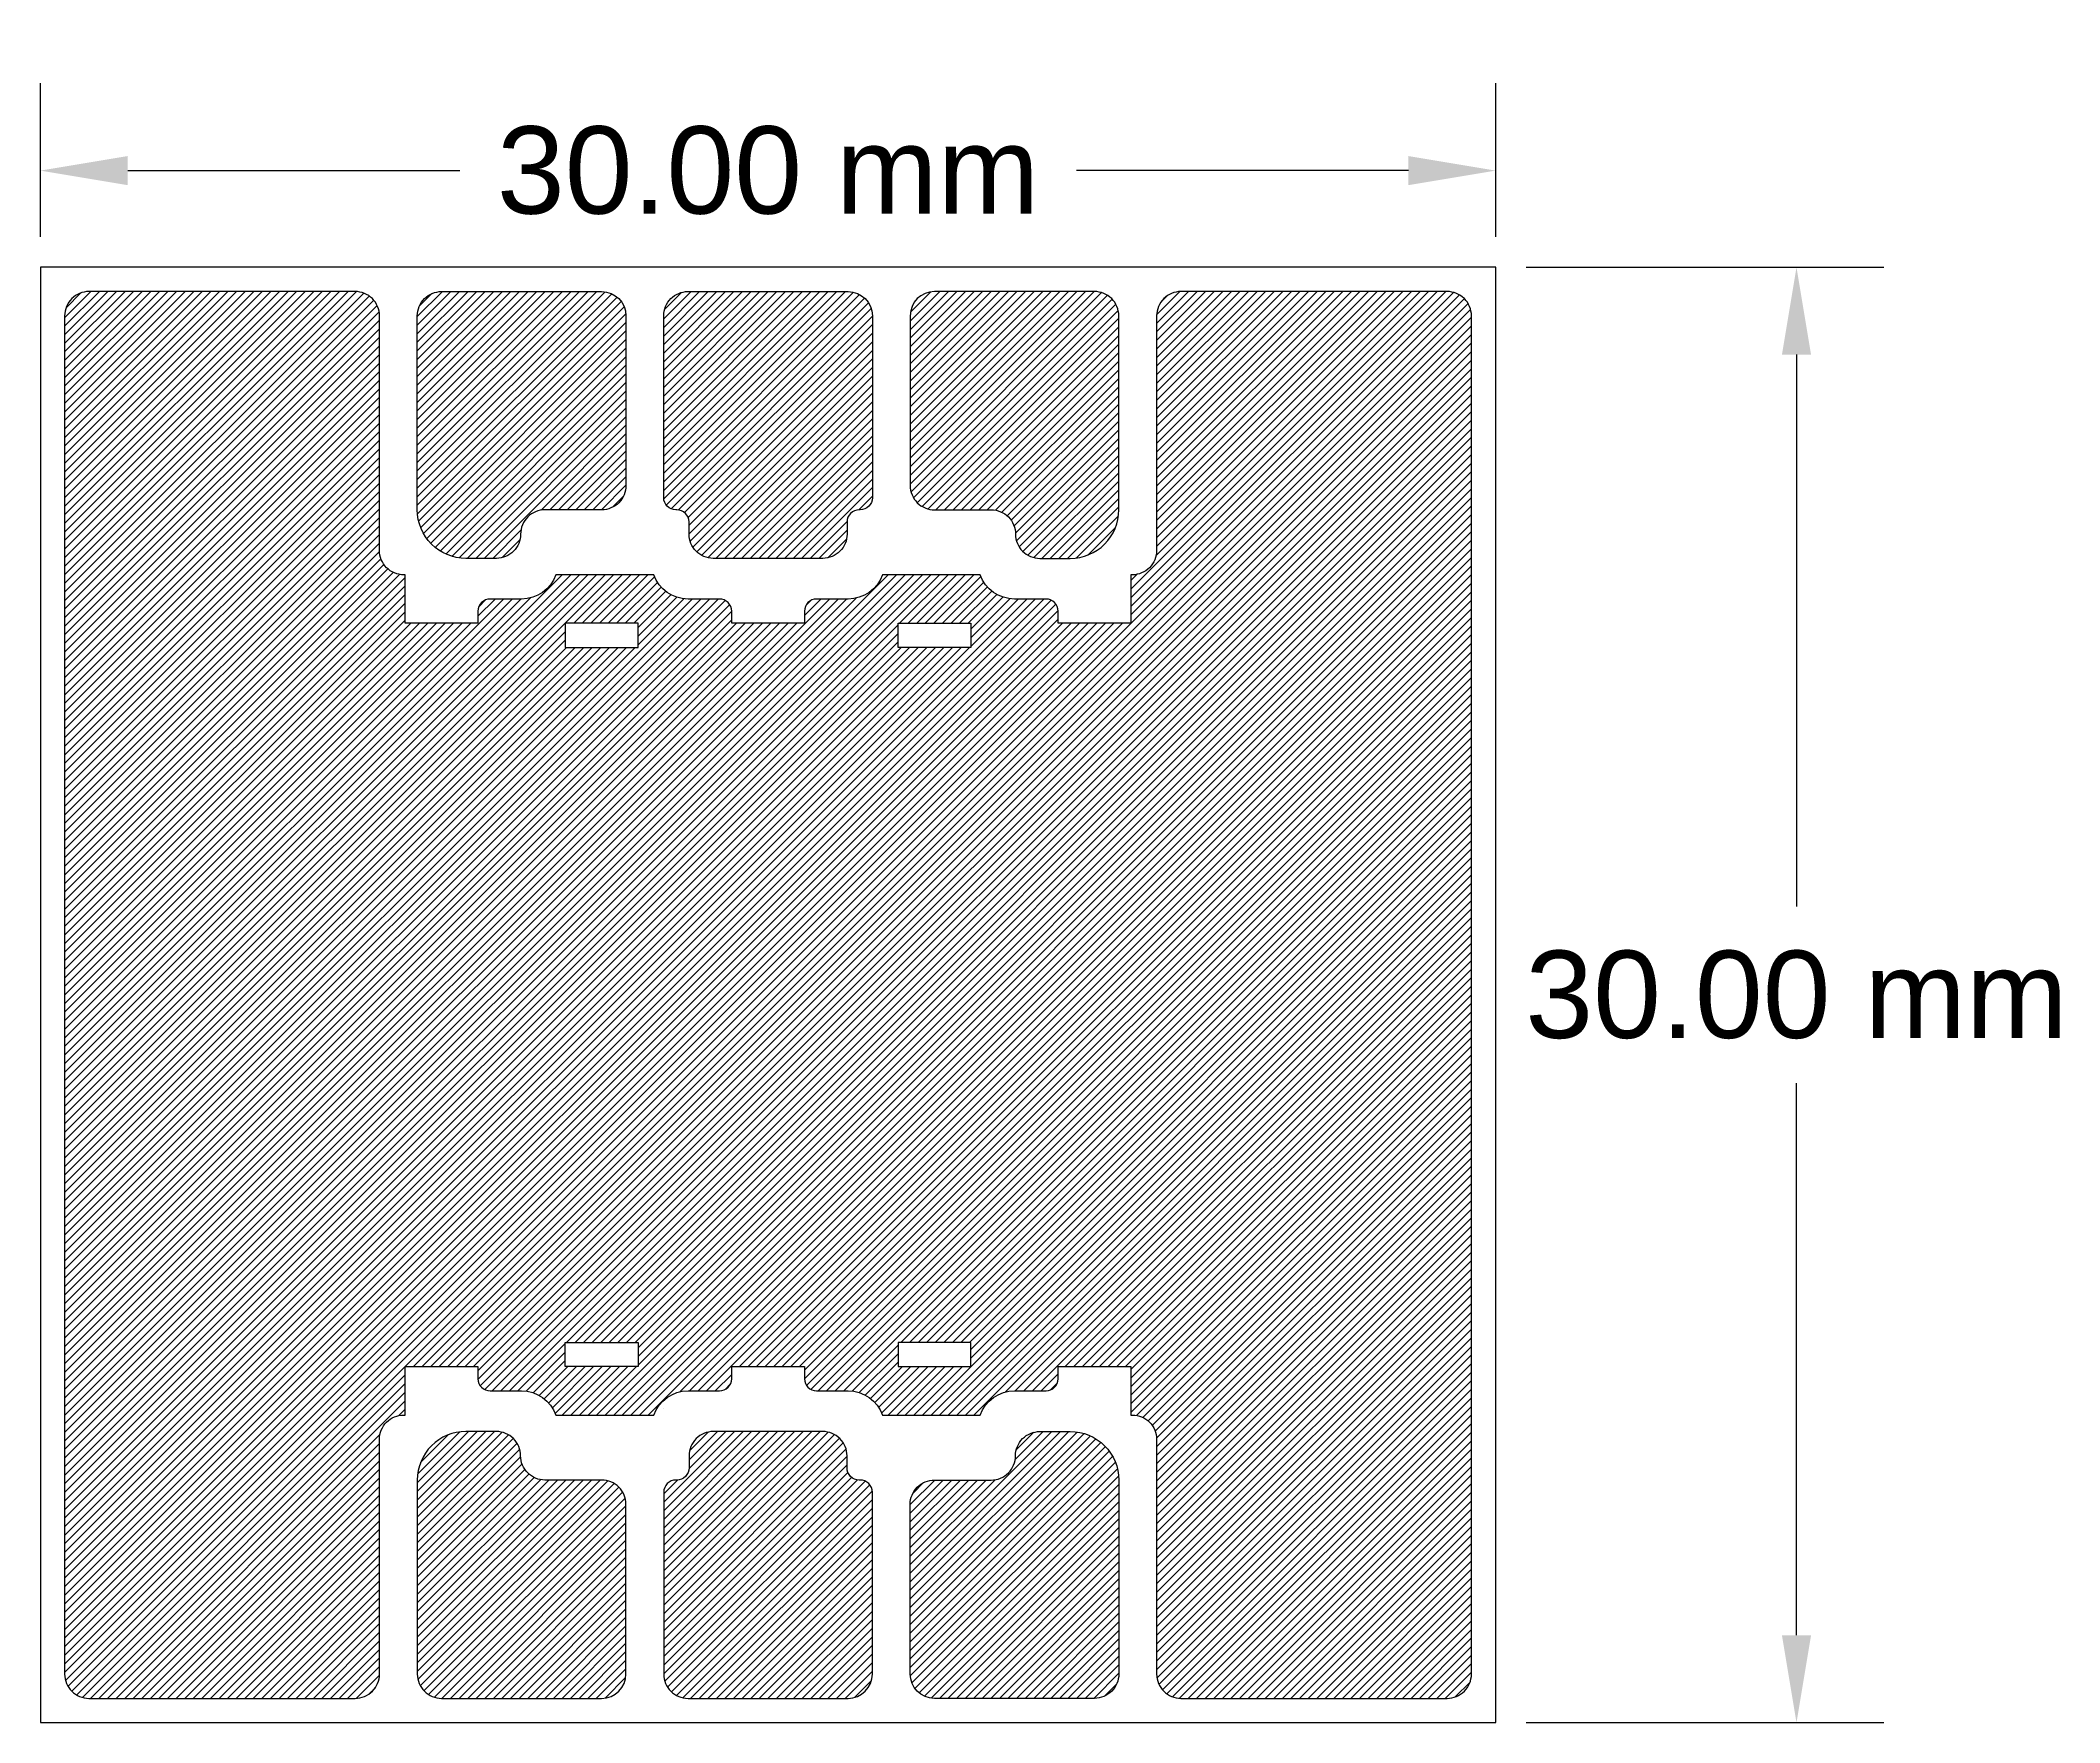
# Model space of a CAD drawing. Header units: inches. Extents: x 0 to 41.6, y 0 to 34.7.
import ezdxf

# ---------------------------------------------------------------- set-up
doc = ezdxf.new("R2010")
doc.units = ezdxf.units.IN
doc.header["$MEASUREMENT"] = 0
for name, color, linetype in [('glassOutline', 7, 'Continuous'), ('notes', 3, 'Continuous'), ('TC-etch-lines-chemical', 1, 'Continuous')]:
    doc.layers.add(name, color=color, linetype=linetype)
doc.styles.get("Standard").update_dxf_attribs({"font": 'arial.ttf'})
doc.dimstyles.get("Standard").update_dxf_attribs({"dimtxt": 0.18, "dimasz": 0.18, "dimexe": 0.18, "dimexo": 0.0625, "dimgap": 0.09, "dimtad": 0, "dimtih": 1, "dimtoh": 1, "dimdec": 4, "dimzin": 0, "dimdsep": 46, "dimtxsty": 'Standard', "dimcen": -0.09, "dimadec": 0, "dimazin": 0, "dimtfac": 1, "dimtdec": 4, "dimtofl": 0, "dimtmove": 0, "dimatfit": 3, "dimfxl": 1, "dimtolj": 1, "dimtzin": 0, "dimarcsym": 0})

# ---------------------------------------------------------------- blocks, each defined once
blk = doc.blocks.new('*D2')
at = {"layer": 'Defpoints', "color": 0}
for p in [(30, 30), (30, 0), (36.2, 0)]:
    blk.add_point(p, dxfattribs=at)
at = {"layer": 'notes', "color": 0, "lineweight": -2}
for p, q in [((30.625, 30), (38, 30)), ((36.2, 28.2), (36.2, 16.82)), ((36.2, 1.8), (36.2, 13.18)), ((30.625, 0), (38, 0))]:
    blk.add_line(p, q, dxfattribs=at)
at = {"layer": 'notes', "color": 0}
for points in [[(36.5, 28.2), (35.9, 28.2), (36.2, 30)], [(35.9, 1.8), (36.5, 1.8), (36.2, 0)]]:
    blk.add_solid(points, dxfattribs=at)
at = {"layer": 'notes', "color": 0, "insert": (36.2, 15), "char_height": 1.8, "attachment_point": 5}
blk.add_mtext('\\A1;30.00 mm', dxfattribs=at)
blk = doc.blocks.new('*D3')
at = {"layer": 'Defpoints', "color": 0}
for p in [(30, 31.993), (0, 30), (30, 30)]:
    blk.add_point(p, dxfattribs=at)
at = {"layer": 'notes', "color": 0, "lineweight": -2}
for p, q in [((0, 30.625), (0, 33.793)), ((30, 30.625), (30, 33.793)), ((1.8, 31.993), (8.644, 31.993)), ((28.2, 31.993), (21.356, 31.993))]:
    blk.add_line(p, q, dxfattribs=at)
at = {"layer": 'notes', "color": 0}
for points in [[(1.8, 32.293), (1.8, 31.693), (0, 31.993)], [(28.2, 31.693), (28.2, 32.293), (30, 31.993)]]:
    blk.add_solid(points, dxfattribs=at)
at = {"layer": 'notes', "color": 0, "insert": (15, 31.993), "char_height": 1.8, "attachment_point": 5}
blk.add_mtext('\\A1;30.00 mm', dxfattribs=at)

msp = doc.modelspace()

# ---------------------------------------------------------------- hatches: boundary and pattern name
at = {"layer": 'TC-etch-lines-chemical'}
h = msp.add_hatch(dxfattribs=at)
h.set_pattern_fill('ANSI31', color=256, style=0)
edge = h.paths.add_edge_path()
edge.add_arc((1, 1), 0.5, 180, 270)
edge.add_line((1, 0.5), (6.49, 0.5))
edge.add_arc((6.49, 1), 0.5, 270, 360)
edge.add_line((6.99, 1), (6.99, 5.839))
edge.add_arc((7.49, 5.839), 0.5, 90, 180, ccw=False)
edge.add_line((7.49, 6.339), (7.52, 6.339))
edge.add_line((7.52, 6.339), (7.52, 7.339))
edge.add_line((7.52, 7.339), (9.02, 7.339))
edge.add_line((9.02, 7.339), (9.02, 7.089))
edge.add_arc((9.27, 7.089), 0.25, 180, 270.0001)
edge.add_line((9.27, 6.839), (9.92, 6.839))
edge.add_arc((9.92, 6.089), 0.75, 19.4712, 90, ccw=False)
edge.add_line((10.627, 6.339), (12.643, 6.339))
edge.add_arc((13.35, 6.089), 0.75, 90, 160.5288, ccw=False)
edge.add_line((13.35, 6.839), (14, 6.839))
edge.add_arc((14, 7.089), 0.25, 269.9999, 360)
edge.add_line((14.25, 7.089), (14.25, 7.339))
edge.add_line((14.25, 7.339), (15.75, 7.339))
edge.add_line((15.75, 7.339), (15.75, 7.089))
edge.add_arc((16, 7.089), 0.25, 180, 270.0001)
edge.add_line((16, 6.839), (16.65, 6.839))
edge.add_arc((16.65, 6.089), 0.75, 19.4712, 90, ccw=False)
edge.add_line((17.357, 6.339), (19.373, 6.339))
edge.add_arc((20.08, 6.089), 0.75, 90, 160.5288, ccw=False)
edge.add_line((20.08, 6.839), (20.73, 6.839))
edge.add_arc((20.73, 7.089), 0.25, 269.9999, 360)
edge.add_line((20.98, 7.089), (20.98, 7.339))
edge.add_line((20.98, 7.339), (22.48, 7.339))
edge.add_line((22.48, 7.339), (22.48, 6.339))
edge.add_line((22.48, 6.339), (22.51, 6.339))
edge.add_arc((22.51, 5.839), 0.5, 0, 90, ccw=False)
edge.add_line((23.01, 5.839), (23.01, 1))
edge.add_arc((23.51, 1), 0.5, 180, 270)
edge.add_line((23.51, 0.5), (29, 0.5))
edge.add_arc((29, 1), 0.5, 270, 360)
edge.add_line((29.5, 1), (29.5, 29))
edge.add_arc((29, 29), 0.5, 0, 90)
edge.add_line((29, 29.5), (23.51, 29.5))
edge.add_arc((23.51, 29), 0.5, 90, 180)
edge.add_line((23.01, 29), (23.01, 24.161))
edge.add_arc((22.51, 24.161), 0.5, 270, 360, ccw=False)
edge.add_line((22.51, 23.661), (22.48, 23.661))
edge.add_line((22.48, 23.661), (22.48, 22.661))
edge.add_line((22.48, 22.661), (20.98, 22.661))
edge.add_line((20.98, 22.661), (20.98, 22.911))
edge.add_arc((20.73, 22.911), 0.25, 0, 90.0001)
edge.add_line((20.73, 23.161), (20.08, 23.161))
edge.add_arc((20.08, 23.911), 0.75, 199.4712, 270, ccw=False)
edge.add_line((19.373, 23.661), (17.357, 23.661))
edge.add_arc((16.65, 23.911), 0.75, 270, 340.5288, ccw=False)
edge.add_line((16.65, 23.161), (16, 23.161))
edge.add_arc((16, 22.911), 0.25, 89.9999, 180)
edge.add_line((15.75, 22.911), (15.75, 22.661))
edge.add_line((15.75, 22.661), (14.25, 22.661))
edge.add_line((14.25, 22.661), (14.25, 22.911))
edge.add_arc((14, 22.911), 0.25, 0, 90.0001)
edge.add_line((14, 23.161), (13.35, 23.161))
edge.add_arc((13.35, 23.911), 0.75, 199.4712, 270, ccw=False)
edge.add_line((12.643, 23.661), (10.627, 23.661))
edge.add_arc((9.92, 23.911), 0.75, 270, 340.5288, ccw=False)
edge.add_line((9.92, 23.161), (9.27, 23.161))
edge.add_arc((9.27, 22.911), 0.25, 89.9999, 180)
edge.add_line((9.02, 22.911), (9.02, 22.661))
edge.add_line((9.02, 22.661), (7.52, 22.661))
edge.add_line((7.52, 22.661), (7.52, 23.661))
edge.add_line((7.52, 23.661), (7.49, 23.661))
edge.add_arc((7.49, 24.161), 0.5, 180, 270, ccw=False)
edge.add_line((6.99, 24.161), (6.99, 29))
edge.add_arc((6.49, 29), 0.5, 0, 90)
edge.add_line((6.49, 29.5), (1, 29.5))
edge.add_arc((1, 29), 0.5, 90, 180)
edge.add_line((0.5, 29), (0.5, 1))
h.paths.add_polyline_path([(17.68, 22.661), (19.18, 22.661), (19.18, 22.161), (17.68, 22.161)], flags=16)
h.paths.add_polyline_path([(12.32, 22.661), (10.82, 22.661), (10.82, 22.161), (12.32, 22.161)], flags=16)
h.paths.add_polyline_path([(17.68, 7.339), (19.18, 7.339), (19.18, 7.839), (17.68, 7.839)], flags=16)
h.paths.add_polyline_path([(12.32, 7.339), (10.82, 7.339), (10.82, 7.839), (12.32, 7.839)], flags=16)
edge = h.paths.add_edge_path(flags=16)
edge.add_arc((8.27, 29), 0.5, 90, 180, ccw=False)
edge.add_line((8.27, 29.5), (11.57, 29.5))
edge.add_arc((11.57, 29), 0.5, 0.0001, 90, ccw=False)
edge.add_line((12.07, 29), (12.07, 25.5))
edge.add_arc((11.57, 25.5), 0.5, -90, 0.0001, ccw=False)
edge.add_line((11.57, 25), (10.399, 25))
edge.add_arc((10.399, 24.5), 0.5, 90, 180)
edge.add_arc((9.399, 24.5), 0.5, 270, 360, ccw=False)
edge.add_line((9.399, 24), (8.77, 24))
edge.add_arc((8.77, 25), 1, 180, 270, ccw=False)
edge.add_line((7.77, 25), (7.77, 29))
edge = h.paths.add_edge_path(flags=16)
edge.add_arc((21.73, 29), 0.5, 360, 450)
edge.add_line((21.73, 29.5), (18.43, 29.5))
edge.add_arc((18.43, 29), 0.5, 90, 179.9999)
edge.add_line((17.93, 29), (17.93, 25.5))
edge.add_arc((18.43, 25.5), 0.5, 179.9999, 270)
edge.add_line((18.43, 25), (19.601, 25))
edge.add_arc((19.601, 24.5), 0.5, 0, 90, ccw=False)
edge.add_arc((20.601, 24.5), 0.5, 180, 270)
edge.add_line((20.601, 24), (21.23, 24))
edge.add_arc((21.23, 25), 1, 270, 360)
edge.add_line((22.23, 25), (22.23, 29))
edge = h.paths.add_edge_path(flags=16)
edge.add_arc((8.27, 1), 0.5, 180, 270)
edge.add_line((8.27, 0.5), (11.57, 0.5))
edge.add_arc((11.57, 1), 0.5, 270, 359.9999)
edge.add_line((12.07, 1), (12.07, 4.5))
edge.add_arc((11.57, 4.5), 0.5, 359.9999, 450)
edge.add_line((11.57, 5), (10.399, 5))
edge.add_arc((10.399, 5.5), 0.5, 180, 270, ccw=False)
edge.add_arc((9.399, 5.5), 0.5, 0, 90)
edge.add_line((9.399, 6), (8.77, 6))
edge.add_arc((8.77, 5), 1, 90, 180)
edge.add_line((7.77, 5), (7.77, 1))
edge = h.paths.add_edge_path(flags=16)
edge.add_arc((21.73, 1), 0.5, -90, 0, ccw=False)
edge.add_line((21.73, 0.5), (18.43, 0.5))
edge.add_arc((18.43, 1), 0.5, 180.0001, 270, ccw=False)
edge.add_line((17.93, 1), (17.93, 4.5))
edge.add_arc((18.43, 4.5), 0.5, 90, 180.0001, ccw=False)
edge.add_line((18.43, 5), (19.601, 5))
edge.add_arc((19.601, 5.5), 0.5, 270, 360)
edge.add_arc((20.601, 5.5), 0.5, 90, 180, ccw=False)
edge.add_line((20.601, 6), (21.23, 6))
edge.add_arc((21.23, 5), 1, 0, 90, ccw=False)
edge.add_line((22.23, 5), (22.23, 1))
edge = h.paths.add_edge_path(flags=16)
edge.add_line((13.121, 25), (13.1, 25))
edge.add_arc((13.1, 25.25), 0.25, 180, 270, ccw=False)
edge.add_line((12.85, 25.25), (12.85, 29))
edge.add_arc((13.35, 29), 0.5, 90, 180, ccw=False)
edge.add_line((13.35, 29.5), (16.65, 29.5))
edge.add_arc((16.65, 29), 0.5, 0.0001, 90, ccw=False)
edge.add_line((17.15, 29), (17.15, 25.25))
edge.add_arc((16.9, 25.25), 0.25, -90, 0.0001, ccw=False)
edge.add_line((16.9, 25), (16.879, 25))
edge.add_arc((16.879, 24.75), 0.25, 90, 180)
edge.add_line((16.629, 24.75), (16.629, 24.5))
edge.add_arc((16.129, 24.5), 0.5, 270, 360, ccw=False)
edge.add_line((16.129, 24), (13.871, 24))
edge.add_arc((13.871, 24.5), 0.5, 180, 270, ccw=False)
edge.add_line((13.371, 24.5), (13.371, 24.75))
edge.add_arc((13.121, 24.75), 0.25, 0, 90)
edge = h.paths.add_edge_path(flags=16)
edge.add_line((13.121, 5), (13.1, 5))
edge.add_arc((13.1, 4.75), 0.25, 90, 180)
edge.add_line((12.85, 4.75), (12.85, 1))
edge.add_arc((13.35, 1), 0.5, 180, 270)
edge.add_line((13.35, 0.5), (16.65, 0.5))
edge.add_arc((16.65, 1), 0.5, 270, 359.9999)
edge.add_line((17.15, 1), (17.15, 4.75))
edge.add_arc((16.9, 4.75), 0.25, 359.9999, 450)
edge.add_line((16.9, 5), (16.879, 5))
edge.add_arc((16.879, 5.25), 0.25, 180, 270, ccw=False)
edge.add_line((16.629, 5.25), (16.629, 5.5))
edge.add_arc((16.129, 5.5), 0.5, 0, 90)
edge.add_line((16.129, 6), (13.871, 6))
edge.add_arc((13.871, 5.5), 0.5, 90, 180)
edge.add_line((13.371, 5.5), (13.371, 5.25))
edge.add_arc((13.121, 5.25), 0.25, 270, 360, ccw=False)

# ---------------------------------------------------------------- linework, layer by layer
at = {"layer": 'glassOutline'}
msp.add_lwpolyline([(0, 0), (30, 0), (30, 30), (0, 30)], close=True, dxfattribs=at)
at = {"layer": 'TC-etch-lines-chemical'}
for points in [[(0.5, 1, 0.414214), (1, 0.5), (6.49, 0.5, 0.414214), (6.99, 1), (6.99, 5.839, -0.414214), (7.49, 6.339), (7.52, 6.339), (7.52, 7.339), (9.02, 7.339), (9.02, 7.089, 0.414214), (9.27, 6.839), (9.92, 6.839, -0.317837), (10.627, 6.339), (12.643, 6.339, -0.317837), (13.35, 6.839), (14, 6.839, 0.414214), (14.25, 7.089), (14.25, 7.339), (15.75, 7.339), (15.75, 7.089, 0.414214), (16, 6.839), (16.65, 6.839, -0.317838), (17.357, 6.339), (19.373, 6.339, -0.317837), (20.08, 6.839), (20.73, 6.839, 0.414214), (20.98, 7.089), (20.98, 7.339), (22.48, 7.339), (22.48, 6.339), (22.51, 6.339, -0.414214), (23.01, 5.839), (23.01, 1, 0.414214), (23.51, 0.5), (29, 0.5, 0.414214), (29.5, 1), (29.5, 29, 0.414214), (29, 29.5), (23.51, 29.5, 0.414214), (23.01, 29), (23.01, 24.161, -0.414214), (22.51, 23.661), (22.48, 23.661), (22.48, 22.661), (20.98, 22.661), (20.98, 22.911, 0.414214), (20.73, 23.161), (20.08, 23.161, -0.317837), (19.373, 23.661), (17.357, 23.661, -0.317838), (16.65, 23.161), (16, 23.161, 0.414214), (15.75, 22.911), (15.75, 22.661), (14.25, 22.661), (14.25, 22.911, 0.414214), (14, 23.161), (13.35, 23.161, -0.317837), (12.643, 23.661), (10.627, 23.661, -0.317837), (9.92, 23.161), (9.27, 23.161, 0.414214), (9.02, 22.911), (9.02, 22.661), (7.52, 22.661), (7.52, 23.661), (7.49, 23.661, -0.414214), (6.99, 24.161), (6.99, 29, 0.414214), (6.49, 29.5), (1, 29.5, 0.414214), (0.5, 29)], [(7.77, 29, -0.414214), (8.27, 29.5), (11.57, 29.5, -0.414213), (12.07, 29), (12.07, 25.5, -0.414214), (11.57, 25), (10.399, 25, 0.414214), (9.899, 24.5, -0.414214), (9.399, 24), (8.77, 24, -0.414214), (7.77, 25)], [(13.121, 25), (13.1, 25, -0.414214), (12.85, 25.25), (12.85, 29, -0.414214), (13.35, 29.5), (16.65, 29.5, -0.414213), (17.15, 29), (17.15, 25.25, -0.414214), (16.9, 25), (16.879, 25, 0.414214), (16.629, 24.75), (16.629, 24.5, -0.414214), (16.129, 24), (13.871, 24, -0.414214), (13.371, 24.5), (13.371, 24.75, 0.414214)], [(22.23, 29, 0.414214), (21.73, 29.5), (18.43, 29.5, 0.414213), (17.93, 29), (17.93, 25.5, 0.414214), (18.43, 25), (19.601, 25, -0.414214), (20.101, 24.5, 0.414214), (20.601, 24), (21.23, 24, 0.414214), (22.23, 25)], [(7.77, 1, 0.414214), (8.27, 0.5), (11.57, 0.5, 0.414213), (12.07, 1), (12.07, 4.5, 0.414214), (11.57, 5), (10.399, 5, -0.414214), (9.899, 5.5, 0.414214), (9.399, 6), (8.77, 6, 0.414214), (7.77, 5)], [(13.121, 5), (13.1, 5, 0.414214), (12.85, 4.75), (12.85, 1, 0.414214), (13.35, 0.5), (16.65, 0.5, 0.414213), (17.15, 1), (17.15, 4.75, 0.414214), (16.9, 5), (16.879, 5, -0.414214), (16.629, 5.25), (16.629, 5.5, 0.414214), (16.129, 6), (13.871, 6, 0.414214), (13.371, 5.5), (13.371, 5.25, -0.414214)], [(22.23, 1, -0.414214), (21.73, 0.5), (18.43, 0.5, -0.414213), (17.93, 1), (17.93, 4.5, -0.414214), (18.43, 5), (19.601, 5, 0.414214), (20.101, 5.5, -0.414214), (20.601, 6), (21.23, 6, -0.414214), (22.23, 5)]]:
    msp.add_lwpolyline(points, format="xyb", close=True, dxfattribs=at)
for points in [[(12.32, 22.661), (10.82, 22.661), (10.82, 22.161), (12.32, 22.161)], [(17.68, 22.661), (19.18, 22.661), (19.18, 22.161), (17.68, 22.161)], [(12.32, 7.339), (10.82, 7.339), (10.82, 7.839), (12.32, 7.839)], [(17.68, 7.339), (19.18, 7.339), (19.18, 7.839), (17.68, 7.839)]]:
    msp.add_lwpolyline(points, close=True, dxfattribs=at)

# ---------------------------------------------------------------- dimensions: what is measured, and where the dimension line sits
at = {"layer": 'notes'}
dim = msp.add_linear_dim(base=(30, 31.993), p1=(0, 30), p2=(30, 30), dimstyle='Standard', override={"dimdec": 2, "dimpost": ' mm'}, dxfattribs=at)
dim.commit()
dim.dimension.update_dxf_attribs({"geometry": '*D3', "text_midpoint": (15, 31.993)})
dim = msp.add_linear_dim(base=(36.2, 0), p1=(30, 30), p2=(30, 0), angle=90, dimstyle='Standard', override={"dimdec": 2, "dimpost": ' mm'}, dxfattribs=at)
dim.commit()
dim.dimension.update_dxf_attribs({"geometry": '*D2', "text_midpoint": (36.2, 15), "dimtype": 128})

doc.saveas('drawing.dxf')
